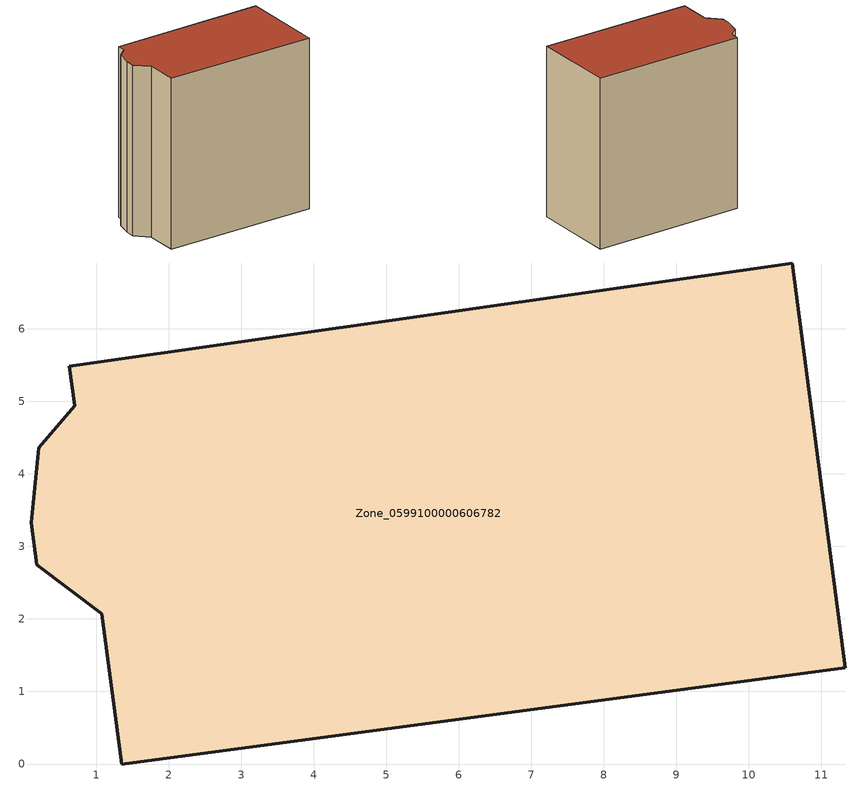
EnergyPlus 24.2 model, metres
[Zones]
Zone_0599100000606782
 floor ground (C_G): 0.1,3.33 0.21,4.36 0.7,4.94 0.63,5.49 10.6,6.91 11.33,1.33 1.35,0 1.08,2.07 0.18,2.75 z0
 wall outside (C_F): 1.35,0 11.33,1.33 10.6,6.91 0.63,5.49 0.7,4.94 0.21,4.36 0.1,3.33 0.18,2.75 1.08,2.07 1.35,0 z0:11.23
 roof outside (C_R): 0.21,4.36 0.1,3.33 0.18,2.75 1.08,2.07 1.35,0 11.33,1.33 10.6,6.91 0.63,5.49 0.7,4.94 z11.23
[BUILDING]
Pand.0599100000606782: North Axis=0; Terrain=City; Loads Convergence Tolerance Value=0.04; Temperature Convergence Tolerance Value=0.4; Solar Distribution=FullExterior; Maximum Number of Warmup Days=25; Minimum Number of Warmup Days=1
[Site:Location]
Rotterdam.The.Hague.AP_ZH_NLD Design_Conditions: Latitude=51.96; Longitude=4.45; Time Zone=1; Elevation=-4.5
[SITE:GROUNDTEMPERATURE:BUILDINGSURFACE]
18, 18, 18, 18, 18, 18, 18, 18, 18, 18, 18, 18
[MATERIAL] Thermal Absorptance=0.9; Solar Absorptance=0.7; Visible Absorptance=0.7
Name | Roughness | Thickness | Conductivity | Density | Specific Heat
G.TI.1946 | MediumSmooth | 0.15 | 1 | 540 | 1210
F.TI.1946 | Rough | 0.3 | 0.857143 | 1920 | 840
R.TI.1946 | MediumRough | 0.2 | 0.1 | 1500 | 1000
[CONSTRUCTION]
C_G: G.TI.1946
C_F: F.TI.1946
C_R: R.TI.1946
[ZONE]
Zone_0599100000606782: Type=1; Multiplier=1; Ceiling Height=Autocalculate; Volume=Autocalculate; Floor Area=autocalculate; Part of Total Floor Area=Yes
[ZONEINFILTRATION:DESIGNFLOWRATE]
Infil_Zone_0599100000606782: Zone or ZoneList or Space or SpaceList=Zone_0599100000606782; Schedule=AlwaysOn; Design Flow Rate Calculation Method=Flow/Area; Flow Rate per Floor Area=0.003; Constant Term Coefficient=1; Temperature Term Coefficient=0; Velocity Term Coefficient=0; Velocity Squared Term Coefficient=0
[HVACTEMPLATE:ZONE:IDEALLOADSAIRSYSTEM]
Zone_0599100000606782: Maximum Heating Supply Air Temperature=50; Minimum Cooling Supply Air Temperature=13; Maximum Heating Supply Air Humidity Ratio=0.0156; Minimum Cooling Supply Air Humidity Ratio=0.0077; Heating Limit=NoLimit; Cooling Limit=NoLimit; Dehumidification Control Type=ConstantSensibleHeatRatio; Cooling Sensible Heat Ratio=0.7; Dehumidification Setpoint=60; Humidification Control Type=None; Humidification Setpoint=30; Outdoor Air Method=None; Outdoor Air Flow Rate per Person=0.00944; Outdoor Air Flow Rate per Zone Floor Area=0; Outdoor Air Flow Rate per Zone=0; Demand Controlled Ventilation Type=None; Outdoor Air Economizer Type=NoEconomizer; Heat Recovery Type=None; Sensible Heat Recovery Effectiveness=0.7; Latent Heat Recovery Effectiveness=0.65
[ZONECONTROL:THERMOSTAT]
ThermostatControl_Zone_0599100000606782: Zone or ZoneList=Zone_0599100000606782; Control Type Schedule=DualSetpointControlType; Control 1=Thermostat_Zone_0599100000606782; Temperature Difference Between Cutout And Setpoint=0
[THERMOSTATSETPOINT:DUALSETPOINT]
Thermostat_Zone_0599100000606782: Heating Setpoint Temperature Schedule=HeatingSetpoint_Zone_0599100000606782; Cooling Setpoint Temperature Schedule=CoolingSetpoint_Zone_0599100000606782
[SCHEDULE:COMPACT]
HeatingSetpoint_Zone_0599100000606782: Through: 12/31, For: AllDays, Until: 24:00, 21
CoolingSetpoint_Zone_0599100000606782: Through: 12/31, For: AllDays, Until: 24:00, 24
DualSetpointControlType: Through: 12/31, For: AllDays, Until: 24:00, 4
AlwaysOn: Through: 12/31, For: AllDays, Until: 24:00, 1
